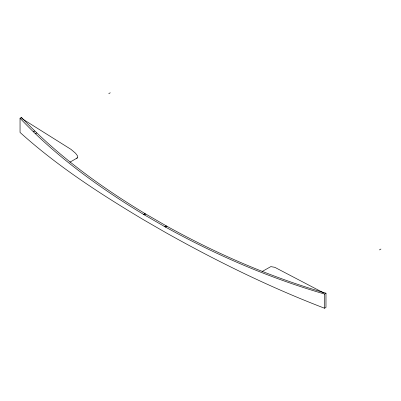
<?xml version="1.0" encoding="UTF-8"?>
<svg xmlns="http://www.w3.org/2000/svg" width="401" height="401" viewBox="0 0 401 401"><rect width="100%" height="100%" fill="white"/><g stroke="black" fill="none" stroke-linecap="round" stroke-linejoin="round"><path stroke-width="0.6" d="M20.05 118.225L21.474 117.403C57.393 155.603 100.305 186.535 145.017 213.603L166.991 226.289C217.387 254.179 270.625 277.141 325.973 293.206L325.973 307.412L324.549 308.234C269.662 287.231 216.781 261.246 165.568 232.495L143.593 219.803C100.295 193.914 57.589 166.335 20.05 132.435L20.05 118.225C55.97 156.425 98.882 187.357 143.593 214.425L165.568 227.111C215.964 255.001 269.201 277.963 324.549 294.028L325.973 293.206M33.373 131.849L34.797 131.027M35.398 133.779L36.822 132.957M108.746 93.654L110.285 92.766M69.884 162.21L77.348 157.899A1.965 1.133 60 0 0 77.348 155.633L75.583 153.272L70.957 149.342L22 118.631M143.593 214.425L145.017 213.603M144.39 214.901L145.814 214.079M164.761 226.66L166.184 225.838M165.568 227.111L166.991 226.289M262.104 271.532L270.82 266.625L274.755 267.297L323.757 292.946M379.411 249.923L380.95 249.031M76.626 158.189L77.348 157.899M324.549 294.028L324.549 308.234M21.474 117.403L21.474 118.3"/></g></svg>
